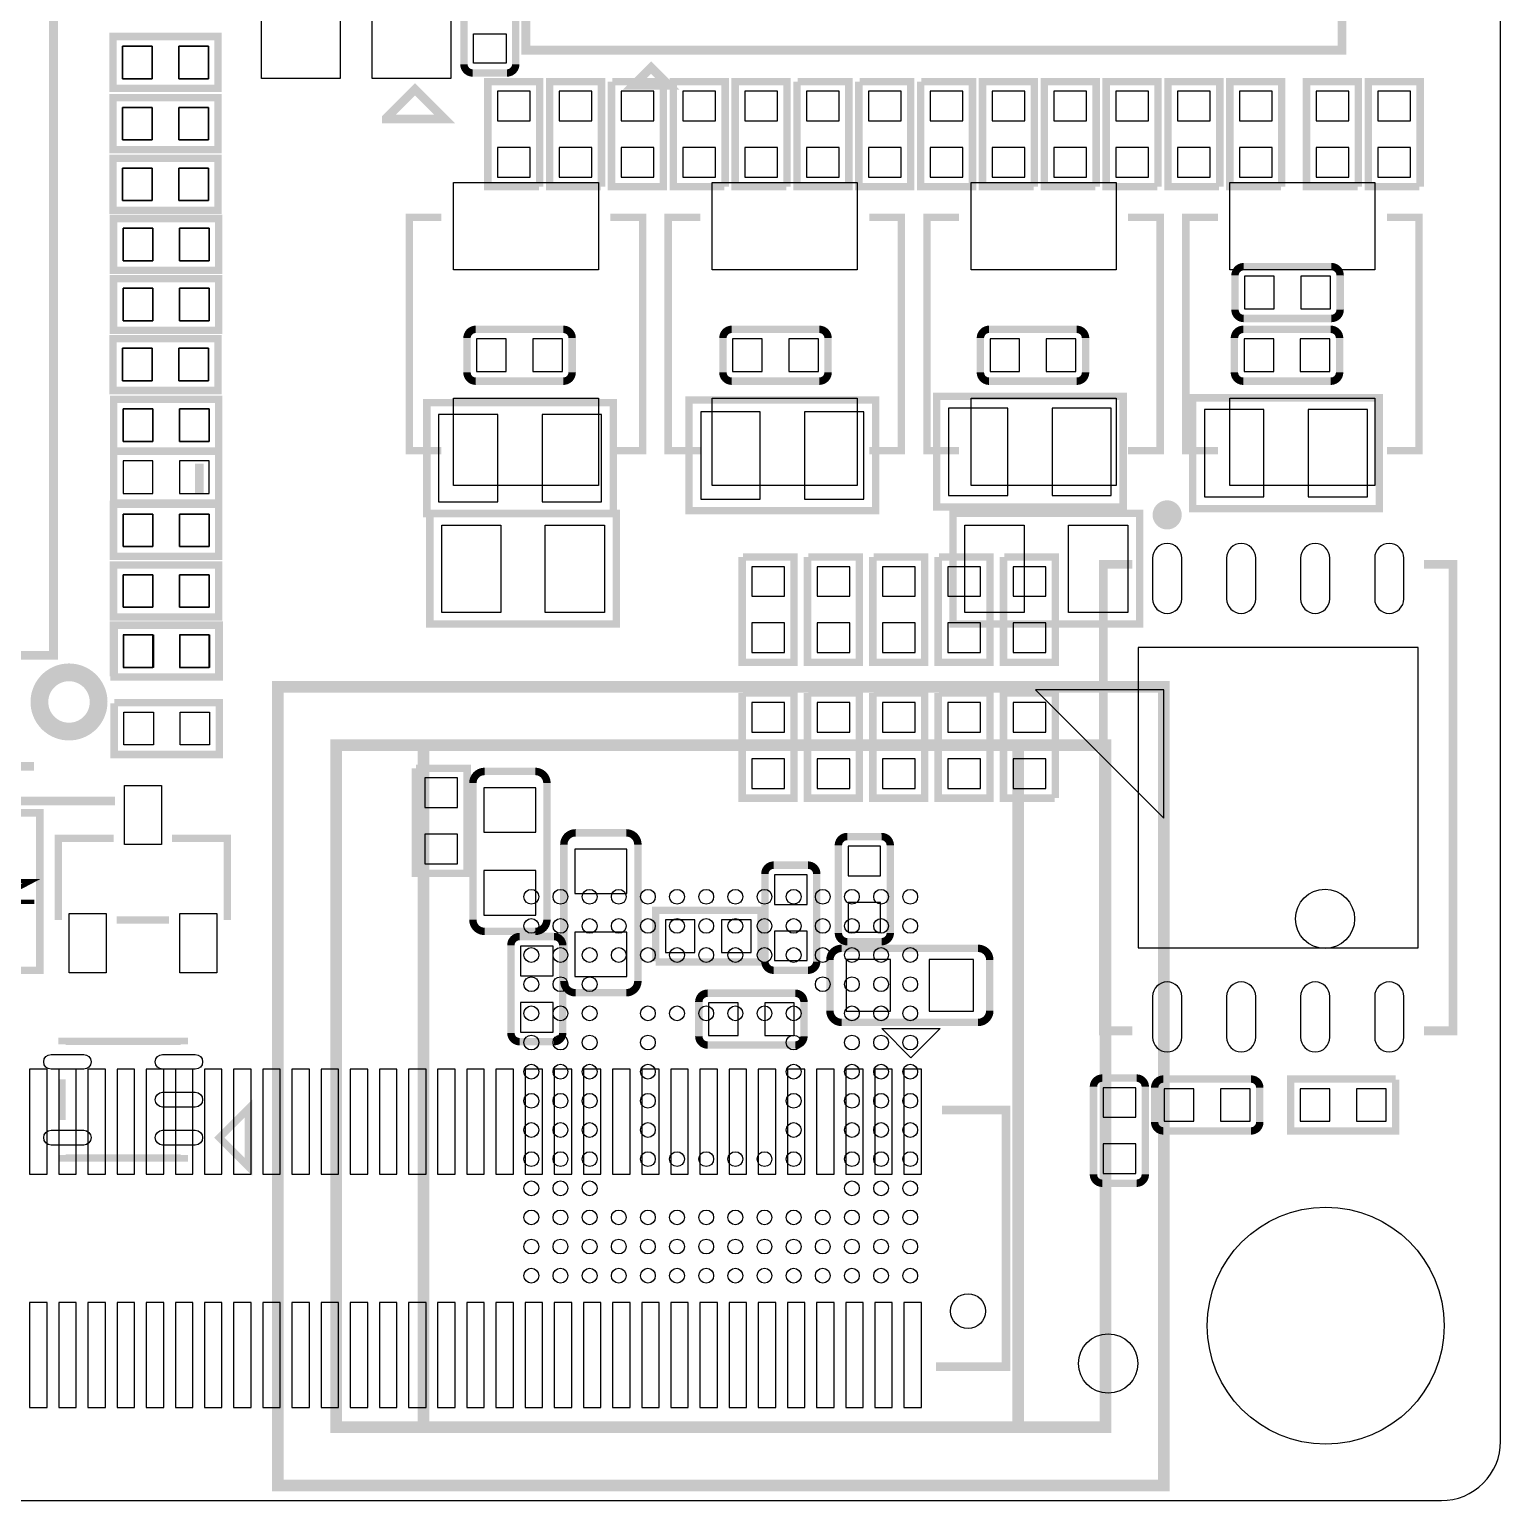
# Model space of a CAD drawing. Extents: x 0 to 70, y 0.5 to 55.5.
# Drawn here: x 44.76 to 70, y 0.5 to 25.73 of the extents above; entities that cross this region are included whole.
import ezdxf

# ---------------------------------------------------------------- set-up
doc = ezdxf.new("R2010")
doc.units = 0
for name, color, linetype in [('BG_OUTLINE', 253, 'CONTINUOUS'), ('PG_SILKSCREEN_BOTTOM', 13, 'CONTINUOUS'), ('PG_SILKSCREEN_TOP', 253, 'CONTINUOUS'), ('PIN_BOTTOM', 13, 'CONTINUOUS'), ('PIN_TOP', 92, 'CONTINUOUS')]:
    doc.layers.add(name, color=color, linetype=linetype)

msp = doc.modelspace()

# ---------------------------------------------------------------- linework, layer by layer
at = {"layer": 'BG_OUTLINE'}
msp.add_lwpolyline([(1.016, 0.499999), (68.984012, 0.499999, 0.414214), (70.000012, 1.515999), (70.000012, 54.483991, 0.414214), (68.984012, 55.499991), (1.016, 55.499991, 0.414214), (0, 54.483991), (0, 1.515999, 0.414214), (1.016, 0.499999)], format="xyb", dxfattribs=at)
at = {"layer": 'PG_SILKSCREEN_BOTTOM'}
for points, const_width in [([(47.997466, 25.613614), (46.194066, 25.613614), (46.194066, 24.724614), (47.997466, 24.724614), (47.997466, 25.600914)], 0.127), ([(53.514803, 23.036479), (53.514803, 24.839879), (52.625803, 24.839879), (52.625803, 23.036479), (53.502103, 23.036479)], 0.127), ([(54.575608, 23.036479), (54.575608, 24.839879), (53.686608, 24.839879), (53.686608, 23.036479), (54.562908, 23.036479)], 0.127), ([(54.747414, 24.839879), (54.747414, 23.036479), (55.636414, 23.036479), (55.636414, 24.839879), (54.760114, 24.839879)], 0.127), ([(56.69722, 23.036479), (56.69722, 24.839879), (55.80822, 24.839879), (55.80822, 23.036479), (56.68452, 23.036479)], 0.127), ([(57.758025, 23.036479), (57.758025, 24.839879), (56.869025, 24.839879), (56.869025, 23.036479), (57.745325, 23.036479)], 0.127), ([(57.929831, 24.839879), (57.929831, 23.036479), (58.818831, 23.036479), (58.818831, 24.839879), (57.942531, 24.839879)], 0.127), ([(58.990636, 24.839879), (58.990636, 23.036479), (59.879636, 23.036479), (59.879636, 24.839879), (59.003336, 24.839879)], 0.127), ([(60.051442, 24.839879), (60.051442, 23.036479), (60.940442, 23.036479), (60.940442, 24.839879), (60.064142, 24.839879)], 0.127), ([(62.001248, 23.036479), (62.001248, 24.839879), (61.112248, 24.839879), (61.112248, 23.036479), (61.988548, 23.036479)], 0.127), ([(63.062053, 23.036479), (63.062053, 24.839879), (62.173053, 24.839879), (62.173053, 23.036479), (63.049353, 23.036479)], 0.127), ([(64.122859, 23.036479), (64.122859, 24.839879), (63.233859, 24.839879), (63.233859, 23.036479), (64.110159, 23.036479)], 0.127), ([(65.183664, 23.036479), (65.183664, 24.839879), (64.294664, 24.839879), (64.294664, 23.036479), (65.170964, 23.036479)], 0.127), ([(66.24447, 23.036479), (66.24447, 24.839879), (65.35547, 24.839879), (65.35547, 23.036479), (66.23177, 23.036479)], 0.127), ([(67.559276, 23.036479), (67.559276, 24.839879), (66.670276, 24.839879), (66.670276, 23.036479), (67.546576, 23.036479)], 0.127), ([(68.620081, 23.036479), (68.620081, 24.839879), (67.731081, 24.839879), (67.731081, 23.036479), (68.607381, 23.036479)], 0.127), ([(47.997466, 24.562816), (46.194066, 24.562816), (46.194066, 23.673816), (47.997466, 23.673816), (47.997466, 24.550116)], 0.127), ([(47.997466, 23.522026), (46.194066, 23.522026), (46.194066, 22.633026), (47.997466, 22.633026), (47.997466, 23.509326)], 0.127), ([(48.007473, 22.491243), (46.204073, 22.491243), (46.204073, 21.602243), (48.007473, 21.602243), (48.007473, 22.478543)], 0.127), ([(48.007473, 21.46046), (46.204073, 21.46046), (46.204073, 20.57146), (48.007473, 20.57146), (48.007473, 21.44776)], 0.127), ([(47.997466, 20.429677), (46.194066, 20.429677), (46.194066, 19.540677), (47.997466, 19.540677), (47.997466, 20.416977)], 0.127), ([(48.00854, 19.388887), (46.20514, 19.388887), (46.20514, 18.499887), (48.00854, 18.499887), (48.00854, 19.376187)], 0.127), ([(56.22859, 17.478502), (59.278596, 17.478502), (59.278596, 19.378498), (56.078603, 19.378498), (56.078603, 17.478502), (56.22859, 17.478502)], 0.127), ([(60.47519, 17.541215), (63.525197, 17.541215), (63.525197, 19.441211), (60.325203, 19.441211), (60.325203, 17.541215), (60.47519, 17.541215)], 0.127), ([(64.86939, 17.515789), (67.919397, 17.515789), (67.919397, 19.415785), (64.719403, 19.415785), (64.719403, 17.515789), (64.86939, 17.515789)], 0.127), ([(51.728802, 17.430496), (54.778808, 17.430496), (54.778808, 19.330492), (51.578789, 19.330492), (51.578789, 17.430496), (51.728802, 17.430496)], 0.127), ([(46.20514, 17.609922), (48.00854, 17.609922), (48.00854, 18.498922), (46.20514, 18.498922), (46.20514, 17.622622)], 0.127), ([(46.204073, 16.698519), (48.007473, 16.698519), (48.007473, 17.587519), (46.204073, 17.587519), (46.204073, 16.711219)], 0.127), ([(56.989116, 16.683685), (56.989116, 14.880285), (57.878116, 14.880285), (57.878116, 16.683685), (57.001816, 16.683685)], 0.127), ([(58.109968, 16.683685), (58.109968, 14.880285), (58.998968, 14.880285), (58.998968, 16.683685), (58.122668, 16.683685)], 0.127), ([(59.230819, 16.683685), (59.230819, 14.880285), (60.119819, 14.880285), (60.119819, 16.683685), (59.243519, 16.683685)], 0.127), ([(60.35167, 16.683685), (60.35167, 14.880285), (61.24067, 14.880285), (61.24067, 16.683685), (60.36437, 16.683685)], 0.127), ([(61.472521, 16.683685), (61.472521, 14.880285), (62.361521, 14.880285), (62.361521, 16.683685), (61.485221, 16.683685)], 0.127), ([(46.204073, 15.657728), (48.007473, 15.657728), (48.007473, 16.546728), (46.204073, 16.546728), (46.204073, 15.670428)], 0.127), ([(63.684937, 16.55732), (63.184938, 16.55732), (63.184938, 8.557336), (63.684937, 8.557336)], 0.150012), ([(68.684953, 16.55732), (69.184952, 16.55732), (69.184952, 8.557336), (68.684953, 8.557336)], 0.150012), ([(46.204073, 14.626946), (48.007473, 14.626946), (48.007473, 15.515946), (46.204073, 15.515946), (46.204073, 14.639646)], 0.127), ([(56.989116, 14.351914), (56.989116, 12.548514), (57.878116, 12.548514), (57.878116, 14.351914), (57.001816, 14.351914)], 0.127), ([(58.109968, 14.351914), (58.109968, 12.548514), (58.998968, 12.548514), (58.998968, 14.351914), (58.122668, 14.351914)], 0.127), ([(59.230819, 14.351914), (59.230819, 12.548514), (60.119819, 12.548514), (60.119819, 14.351914), (59.243519, 14.351914)], 0.127), ([(60.35167, 14.351914), (60.35167, 12.548514), (61.24067, 12.548514), (61.24067, 14.351914), (60.36437, 14.351914)], 0.127), ([(62.361521, 12.548514), (62.361521, 14.351914), (61.472521, 14.351914), (61.472521, 12.548514), (62.348821, 12.548514)], 0.127), ([(51.381762, 13.060934), (51.381762, 11.257534), (52.270762, 11.257534), (52.270762, 13.060934), (51.394462, 13.060934)], 0.127), ([(55.506544, 9.737141), (57.309944, 9.737141), (57.309944, 10.626141), (55.506544, 10.626141), (55.506544, 9.749841)], 0.127), ([(68.201667, 7.730033), (66.398267, 7.730033), (66.398267, 6.841033), (68.201667, 6.841033), (68.201667, 7.717333)], 0.127), ([(60.414992, 7.198995), (61.51499, 7.198995), (61.51499, 2.799004), (60.314992, 2.799004)], 0.150012)]:
    msp.add_lwpolyline(points, dxfattribs=dict(at, const_width=const_width))
for points, const_width in [([(65.594357, 20.776209), (66.14287, 20.776209), (66.54927, 20.776209), (67.097758, 20.776209, 0.41422), (67.24777, 20.926196), (67.24777, 21.515197, 0.414249), (67.097758, 21.665209), (65.594357, 21.665209, 0.414204), (65.44437, 21.515197), (65.44437, 20.926196, 0.414176), (65.594357, 20.776209)], 0.127), ([(52.418691, 19.700799), (52.967179, 19.700799), (53.373579, 19.700799), (53.922066, 19.700799, 0.414262), (54.072079, 19.850811), (54.072079, 20.439786, 0.414262), (53.922066, 20.589799), (52.418691, 20.589799, 0.414262), (52.268679, 20.439786), (52.268679, 19.850811, 0.414262), (52.418691, 19.700799)], 0.127), ([(56.809208, 19.700799), (57.357721, 19.700799), (57.764121, 19.700799), (58.312609, 19.700799, 0.414239), (58.462621, 19.850811), (58.462621, 20.439812, 0.414216), (58.312609, 20.589799), (56.809208, 20.589799, 0.414186), (56.659221, 20.439812), (56.659221, 19.850811, 0.414209), (56.809208, 19.700799)], 0.127), ([(61.226421, 19.700799), (61.774934, 19.700799), (62.181334, 19.700799), (62.729821, 19.700799, 0.414209), (62.879834, 19.850786), (62.879834, 20.439786, 0.414246), (62.729821, 20.589799), (61.226421, 20.589799, 0.414216), (61.076434, 20.439786), (61.076434, 19.850786, 0.414179), (61.226421, 19.700799)], 0.127), ([(65.584349, 19.700799), (66.132862, 19.700799), (66.539262, 19.700799), (67.08775, 19.700799, 0.414213), (67.237762, 19.850786), (67.237762, 20.439786, 0.414256), (67.08775, 20.589799), (65.584349, 20.589799, 0.414211), (65.434362, 20.439786), (65.434362, 19.850786, 0.414169), (65.584349, 19.700799)], 0.127), ([(64.404951, 17.407331, 0.999965), (64.154939, 17.407331, 1.000035), (64.404951, 17.407331)], 0.250012), ([(53.639415, 10.463479), (53.639415, 12.80668, 0.414202), (53.439416, 13.00668), (52.569415, 13.00668, 0.414207), (52.369415, 12.80668), (52.369415, 10.463479, 0.414223), (52.569415, 10.26348), (53.439416, 10.26348, 0.414218), (53.639415, 10.463479)], 0.127), ([(55.199864, 9.410268), (55.199864, 11.753469, 0.414235), (54.999865, 11.953469), (54.129864, 11.953469, 0.414214), (53.929864, 11.753469), (53.929864, 9.410268, 0.41419), (54.129864, 9.210269), (54.999865, 9.210269, 0.414211), (55.199864, 9.410268)], 0.127), ([(58.64037, 11.740058), (58.64037, 11.191545), (58.64037, 10.785145), (58.64037, 10.236657, 0.414213), (58.790357, 10.086645), (59.379358, 10.086645, 0.414233), (59.52937, 10.236657), (59.52937, 11.740058, 0.414211), (59.379358, 11.890045), (58.790357, 11.890045, 0.414192), (58.64037, 11.740058)], 0.127), ([(58.268413, 9.746259), (58.268413, 10.294772), (58.268413, 10.701172), (58.268413, 11.24966, 0.414235), (58.1184, 11.399672), (57.5294, 11.399672, 0.414196), (57.379413, 11.24966), (57.379413, 9.746259, 0.41419), (57.5294, 9.596272), (58.1184, 9.596272, 0.414229), (58.268413, 9.746259)], 0.127), ([(53.910382, 8.521598), (53.910382, 9.070086), (53.910382, 9.476486), (53.910382, 10.024999, 0.414178), (53.760395, 10.174986), (53.171395, 10.174986, 0.414215), (53.021382, 10.024999), (53.021382, 8.521598, 0.414247), (53.171395, 8.371586), (53.760395, 8.371586, 0.41421), (53.910382, 8.521598)], 0.127), ([(61.037064, 9.972091), (58.693863, 9.972091, 0.414212), (58.493863, 9.772091), (58.493863, 8.90209, 0.414212), (58.693863, 8.702091), (61.037064, 8.702091, 0.414212), (61.237063, 8.90209), (61.237063, 9.772091, 0.414212), (61.037064, 9.972091)], 0.127), ([(57.898894, 9.20303), (57.350406, 9.20303), (56.944006, 9.20303), (56.395493, 9.20303, 0.414213), (56.245506, 9.053017), (56.245506, 8.464017, 0.414174), (56.395493, 8.31403), (57.898894, 8.31403, 0.414212), (58.048906, 8.464017), (58.048906, 9.053017, 0.414251), (57.898894, 9.20303)], 0.127), ([(63.015978, 7.596886), (63.015978, 7.048398), (63.015978, 6.641998), (63.015978, 6.093485, 0.414186), (63.165965, 5.943498), (63.754965, 5.943498, 0.414214), (63.904978, 6.093485), (63.904978, 7.596886, 0.414239), (63.754965, 7.746898), (63.165965, 7.746898, 0.414211), (63.015978, 7.596886)], 0.127), ([(64.215594, 6.841033), (64.764107, 6.841033), (65.170507, 6.841033), (65.718995, 6.841033, 0.414212), (65.869007, 6.99102), (65.869007, 7.58002, 0.414239), (65.718995, 7.730033), (64.215594, 7.730033, 0.414213), (64.065607, 7.58002), (64.065607, 6.99102, 0.414186), (64.215594, 6.841033)], 0.127)]:
    msp.add_lwpolyline(points, format="xyb", dxfattribs=dict(at, const_width=const_width))
msp.add_lwpolyline([(59.884996, 8.095005), (59.384997, 8.595004), (60.384995, 8.595004)], close=True, dxfattribs=at)
at = {"layer": 'PG_SILKSCREEN_TOP'}
for points, const_width in [([(47.6742, 40.500097), (19.674205, 40.500097), (19.674205, 12.500102), (46.228, 12.500102)], 0.150012), ([(53.277389, 25.378994), (53.277389, 39.379017), (67.277412, 39.379017), (67.277412, 25.378994), (53.277389, 25.378994)], 0.150012), ([(45.174205, 38.000102), (22.1742, 38.000102), (22.1742, 15.000097), (45.174205, 15.000097), (45.174205, 38.000102)], 0.150012), ([(47.997466, 24.724614), (46.194066, 24.724614), (46.194066, 25.613614), (47.997466, 25.613614), (47.997466, 24.737314)], 0.127), ([(55.127398, 24.778995), (55.727397, 24.778995), (55.427397, 25.078995), (55.127398, 24.778995)], 0.150012), ([(51.883005, 24.197996), (50.883007, 24.197996), (50.883007, 24.213998), (51.375005, 24.705996), (51.883005, 24.197996)], 0.150012), ([(47.997466, 23.673816), (46.194066, 23.673816), (46.194066, 24.562816), (47.997466, 24.562816), (47.997466, 23.686516)], 0.127), ([(47.997466, 22.633026), (46.194066, 22.633026), (46.194066, 23.522026), (47.997466, 23.522026), (47.997466, 22.645726)], 0.127), ([(48.007473, 21.602243), (46.204073, 21.602243), (46.204073, 22.491243), (48.007473, 22.491243), (48.007473, 21.614943)], 0.127), ([(51.829995, 22.509988), (51.280009, 22.509988), (51.280009, 18.509996), (51.829995, 18.509996)], 0.127), ([(54.72999, 22.509988), (55.280001, 22.509988), (55.280001, 18.509996), (54.72999, 18.509996)], 0.127), ([(56.269992, 22.509988), (55.720005, 22.509988), (55.720005, 18.509996), (56.269992, 18.509996)], 0.127), ([(59.170011, 22.509988), (59.719997, 22.509988), (59.719997, 18.509996), (59.170011, 18.509996)], 0.127), ([(60.709988, 22.509988), (60.160002, 22.509988), (60.160002, 18.509996), (60.709988, 18.509996)], 0.127), ([(63.610007, 22.509988), (64.159994, 22.509988), (64.159994, 18.509996), (63.610007, 18.509996)], 0.127), ([(65.150009, 22.509988), (64.599998, 22.509988), (64.599998, 18.509996), (65.150009, 18.509996)], 0.127), ([(68.050004, 22.509988), (68.59999, 22.509988), (68.59999, 18.509996), (68.050004, 18.509996)], 0.127), ([(48.007473, 20.57146), (46.204073, 20.57146), (46.204073, 21.46046), (48.007473, 21.46046), (48.007473, 20.58416)], 0.127), ([(47.997466, 19.540677), (46.194066, 19.540677), (46.194066, 20.429677), (47.997466, 20.429677), (47.997466, 19.553377)], 0.127), ([(48.00854, 18.499887), (46.20514, 18.499887), (46.20514, 19.388887), (48.00854, 19.388887), (48.00854, 18.512587)], 0.127), ([(47.6742, 17.78), (47.6742, 18.288)], 0.150012), ([(46.204073, 17.587519), (48.007473, 17.587519), (48.007473, 16.698519), (46.204073, 16.698519), (46.204073, 17.574819)], 0.127), ([(51.78077, 17.434611), (54.830777, 17.434611), (54.830777, 15.534589), (51.630783, 15.534589), (51.630783, 17.434611), (51.78077, 17.434611)], 0.127), ([(60.75713, 17.434611), (63.807137, 17.434611), (63.807137, 15.534589), (60.607143, 15.534589), (60.607143, 17.434611), (60.75713, 17.434611)], 0.127), ([(46.204073, 16.546728), (48.007473, 16.546728), (48.007473, 15.657728), (46.204073, 15.657728), (46.204073, 16.534028)], 0.127), ([(46.2153, 15.515946), (48.0187, 15.515946), (48.0187, 14.626946), (46.2153, 14.626946), (46.2153, 15.503246)], 0.127), ([(49.022, 14.456994), (49.022, 0.756996), (64.221995, 0.756996), (64.221995, 14.456994), (49.022, 14.456994)], 0.2), ([(46.2153, 14.1859), (48.0187, 14.1859), (48.0187, 13.2969), (46.2153, 13.2969), (46.2153, 14.1732)], 0.127), ([(50.021998, 13.456996), (50.021998, 1.756994), (63.221997, 1.756994), (63.221997, 13.456996), (50.021998, 13.456996)], 0.2), ([(51.521995, 13.456996), (51.521995, 1.756994)], 0.2), ([(61.722, 1.756994), (61.722, 13.456996)], 0.2), ([(43.840222, 13.096392), (44.84022, 13.096392)], 0.150012), ([(43.740222, 12.296394), (43.740222, 9.596374), (44.94022, 9.596374), (44.94022, 12.296394), (43.740222, 12.296394)], 0.127), ([(46.208036, 11.859387), (45.25805, 11.859387), (45.25805, 10.45939)], 0.127), ([(47.208034, 11.859387), (48.158044, 11.859387), (48.158044, 10.45939)], 0.127), ([(44.797421, 11.124184), (44.314821, 10.870184), (43.857621, 11.124184), (44.797421, 11.124184)], 0.0762), ([(44.848221, 10.768584), (43.832221, 10.768584)], 0.0762), ([(46.258048, 10.45939), (47.158046, 10.45939)], 0.127), ([(45.319848, 8.325612), (45.319848, 8.375599), (47.419844, 8.375599), (47.419844, 8.325612)], 0.127), ([(45.319848, 7.025615), (45.319848, 7.725613)], 0.127), ([(48.519842, 7.225614), (48.519842, 6.225616), (48.019843, 6.725615), (48.519842, 7.225614)], 0.127), ([(45.319848, 6.425616), (45.319848, 6.375603), (47.419844, 6.375603), (47.419844, 6.425616)], 0.127)]:
    msp.add_lwpolyline(points, dxfattribs=dict(at, const_width=const_width))
for points, const_width in [([(52.215491, 25.137974), (52.215491, 26.641374, -0.414213), (52.365504, 26.791361), (52.954504, 26.791361, -0.41417), (53.104491, 26.641374), (53.104491, 25.137974, -0.414211), (52.954504, 24.987961), (52.365504, 24.987961, -0.414255), (52.215491, 25.137974)], 0.127), ([(45.4406, 14.7066, 0.414214), (44.9326, 14.1986, 0.414214), (45.4406, 13.6906, 0.414214), (45.9486, 14.1986, 0.414214), (45.4406, 14.7066)], 0.3048)]:
    msp.add_lwpolyline(points, format="xyb", dxfattribs=dict(at, const_width=const_width))
msp.add_lwpolyline([(64.221995, 12.507011), (64.221995, 14.407007), (62.321999, 14.407007), (62.021999, 14.407007), (64.221995, 12.207011)], close=True, dxfattribs=at)
at = {"layer": 'PIN_BOTTOM'}
for points in [[(46.867166, 24.889714), (46.867166, 25.448514), (46.359166, 25.448514), (46.359166, 24.889714)], [(47.832366, 24.889714), (47.832366, 25.448514), (47.324366, 25.448514), (47.324366, 24.889714)], [(52.790903, 24.166779), (53.349703, 24.166779), (53.349703, 24.674779), (52.790903, 24.674779)], [(53.851708, 24.166779), (54.410508, 24.166779), (54.410508, 24.674779), (53.851708, 24.674779)], [(55.471314, 24.674779), (54.912514, 24.674779), (54.912514, 24.166779), (55.471314, 24.166779)], [(55.97332, 24.166779), (56.53212, 24.166779), (56.53212, 24.674779), (55.97332, 24.674779)], [(57.034125, 24.166779), (57.592925, 24.166779), (57.592925, 24.674779), (57.034125, 24.674779)], [(58.653731, 24.674779), (58.094931, 24.674779), (58.094931, 24.166779), (58.653731, 24.166779)], [(59.714536, 24.674779), (59.155736, 24.674779), (59.155736, 24.166779), (59.714536, 24.166779)], [(60.775342, 24.674779), (60.216542, 24.674779), (60.216542, 24.166779), (60.775342, 24.166779)], [(61.277348, 24.166779), (61.836148, 24.166779), (61.836148, 24.674779), (61.277348, 24.674779)], [(62.338153, 24.166779), (62.896953, 24.166779), (62.896953, 24.674779), (62.338153, 24.674779)], [(63.398959, 24.166779), (63.957759, 24.166779), (63.957759, 24.674779), (63.398959, 24.674779)], [(64.459764, 24.166779), (65.018564, 24.166779), (65.018564, 24.674779), (64.459764, 24.674779)], [(65.52057, 24.166779), (66.07937, 24.166779), (66.07937, 24.674779), (65.52057, 24.674779)], [(66.835376, 24.166779), (67.394176, 24.166779), (67.394176, 24.674779), (66.835376, 24.674779)], [(67.896181, 24.166779), (68.454981, 24.166779), (68.454981, 24.674779), (67.896181, 24.674779)], [(46.867166, 23.838916), (46.867166, 24.397716), (46.359166, 24.397716), (46.359166, 23.838916)], [(47.832366, 23.838916), (47.832366, 24.397716), (47.324366, 24.397716), (47.324366, 23.838916)], [(52.790903, 23.201579), (53.349703, 23.201579), (53.349703, 23.709579), (52.790903, 23.709579)], [(53.851708, 23.201579), (54.410508, 23.201579), (54.410508, 23.709579), (53.851708, 23.709579)], [(55.471314, 23.709579), (54.912514, 23.709579), (54.912514, 23.201579), (55.471314, 23.201579)], [(55.97332, 23.201579), (56.53212, 23.201579), (56.53212, 23.709579), (55.97332, 23.709579)], [(57.034125, 23.201579), (57.592925, 23.201579), (57.592925, 23.709579), (57.034125, 23.709579)], [(58.653731, 23.709579), (58.094931, 23.709579), (58.094931, 23.201579), (58.653731, 23.201579)], [(59.714536, 23.709579), (59.155736, 23.709579), (59.155736, 23.201579), (59.714536, 23.201579)], [(60.775342, 23.709579), (60.216542, 23.709579), (60.216542, 23.201579), (60.775342, 23.201579)], [(61.277348, 23.201579), (61.836148, 23.201579), (61.836148, 23.709579), (61.277348, 23.709579)], [(62.338153, 23.201579), (62.896953, 23.201579), (62.896953, 23.709579), (62.338153, 23.709579)], [(63.398959, 23.201579), (63.957759, 23.201579), (63.957759, 23.709579), (63.398959, 23.709579)], [(64.459764, 23.201579), (65.018564, 23.201579), (65.018564, 23.709579), (64.459764, 23.709579)], [(65.52057, 23.201579), (66.07937, 23.201579), (66.07937, 23.709579), (65.52057, 23.709579)], [(66.835376, 23.201579), (67.394176, 23.201579), (67.394176, 23.709579), (66.835376, 23.709579)], [(67.896181, 23.201579), (68.454981, 23.201579), (68.454981, 23.709579), (67.896181, 23.709579)], [(46.867166, 22.798126), (46.867166, 23.356926), (46.359166, 23.356926), (46.359166, 22.798126)], [(47.832366, 22.798126), (47.832366, 23.356926), (47.324366, 23.356926), (47.324366, 22.798126)], [(46.877173, 21.767343), (46.877173, 22.326143), (46.369173, 22.326143), (46.369173, 21.767343)], [(47.842373, 21.767343), (47.842373, 22.326143), (47.334373, 22.326143), (47.334373, 21.767343)], [(65.60947, 21.500109), (65.60947, 20.941309), (66.11747, 20.941309), (66.11747, 21.500109)], [(66.57467, 21.500109), (66.57467, 20.941309), (67.08267, 20.941309), (67.08267, 21.500109)], [(46.877173, 20.73656), (46.877173, 21.29536), (46.369173, 21.29536), (46.369173, 20.73656)], [(47.842373, 20.73656), (47.842373, 21.29536), (47.334373, 21.29536), (47.334373, 20.73656)], [(46.867166, 19.705777), (46.867166, 20.264577), (46.359166, 20.264577), (46.359166, 19.705777)], [(47.832366, 19.705777), (47.832366, 20.264577), (47.324366, 20.264577), (47.324366, 19.705777)], [(52.433779, 20.424699), (52.433779, 19.865899), (52.941779, 19.865899), (52.941779, 20.424699)], [(53.398979, 20.424699), (53.398979, 19.865899), (53.906979, 19.865899), (53.906979, 20.424699)], [(56.824321, 20.424699), (56.824321, 19.865899), (57.332321, 19.865899), (57.332321, 20.424699)], [(57.789521, 20.424699), (57.789521, 19.865899), (58.297521, 19.865899), (58.297521, 20.424699)], [(61.241534, 20.424699), (61.241534, 19.865899), (61.749534, 19.865899), (61.749534, 20.424699)], [(62.206734, 20.424699), (62.206734, 19.865899), (62.714734, 19.865899), (62.714734, 20.424699)], [(65.599462, 20.424699), (65.599462, 19.865899), (66.107462, 19.865899), (66.107462, 20.424699)], [(66.564662, 20.424699), (66.564662, 19.865899), (67.072662, 19.865899), (67.072662, 20.424699)], [(46.87824, 18.664987), (46.87824, 19.223787), (46.37024, 19.223787), (46.37024, 18.664987)], [(47.84344, 18.664987), (47.84344, 19.223787), (47.33544, 19.223787), (47.33544, 18.664987)], [(60.5282, 19.2405), (60.5282, 17.7419), (61.5442, 17.7419), (61.5442, 19.2405)], [(62.3062, 19.2405), (62.3062, 17.7419), (63.3222, 17.7419), (63.3222, 19.2405)], [(64.9224, 19.2151), (64.9224, 17.7165), (65.9384, 17.7165), (65.9384, 19.2151)], [(66.7004, 19.2151), (66.7004, 17.7165), (67.7164, 17.7165), (67.7164, 19.2151)], [(51.781812, 19.129807), (51.781812, 17.631207), (52.797812, 17.631207), (52.797812, 19.129807)], [(53.559812, 19.129807), (53.559812, 17.631207), (54.575812, 17.631207), (54.575812, 19.129807)], [(56.281599, 19.177787), (56.281599, 17.679187), (57.297599, 17.679187), (57.297599, 19.177787)], [(58.059599, 19.177787), (58.059599, 17.679187), (59.075599, 17.679187), (59.075599, 19.177787)], [(46.37024, 18.333822), (46.37024, 17.775022), (46.87824, 17.775022), (46.87824, 18.333822)], [(47.33544, 18.333822), (47.33544, 17.775022), (47.84344, 17.775022), (47.84344, 18.333822)], [(46.369173, 17.422419), (46.369173, 16.863619), (46.877173, 16.863619), (46.877173, 17.422419)], [(47.334373, 17.422419), (47.334373, 16.863619), (47.842373, 16.863619), (47.842373, 17.422419)], [(57.713016, 16.518585), (57.154216, 16.518585), (57.154216, 16.010585), (57.713016, 16.010585)], [(58.833868, 16.518585), (58.275068, 16.518585), (58.275068, 16.010585), (58.833868, 16.010585)], [(59.954719, 16.518585), (59.395919, 16.518585), (59.395919, 16.010585), (59.954719, 16.010585)], [(61.07557, 16.518585), (60.51677, 16.518585), (60.51677, 16.010585), (61.07557, 16.010585)], [(62.196421, 16.518585), (61.637621, 16.518585), (61.637621, 16.010585), (62.196421, 16.010585)], [(46.369173, 16.381628), (46.369173, 15.822828), (46.877173, 15.822828), (46.877173, 16.381628)], [(47.334373, 16.381628), (47.334373, 15.822828), (47.842373, 15.822828), (47.842373, 16.381628)], [(57.713016, 15.553385), (57.154216, 15.553385), (57.154216, 15.045385), (57.713016, 15.045385)], [(58.833868, 15.553385), (58.275068, 15.553385), (58.275068, 15.045385), (58.833868, 15.045385)], [(59.954719, 15.553385), (59.395919, 15.553385), (59.395919, 15.045385), (59.954719, 15.045385)], [(61.07557, 15.553385), (60.51677, 15.553385), (60.51677, 15.045385), (61.07557, 15.045385)], [(62.196421, 15.553385), (61.637621, 15.553385), (61.637621, 15.045385), (62.196421, 15.045385)], [(46.369173, 15.350846), (46.369173, 14.792046), (46.877173, 14.792046), (46.877173, 15.350846)], [(47.334373, 15.350846), (47.334373, 14.792046), (47.842373, 14.792046), (47.842373, 15.350846)], [(68.584953, 15.132329), (63.784963, 15.132329), (63.784963, 9.982327), (68.584953, 9.982327)], [(57.713016, 14.186814), (57.154216, 14.186814), (57.154216, 13.678814), (57.713016, 13.678814)], [(58.833868, 14.186814), (58.275068, 14.186814), (58.275068, 13.678814), (58.833868, 13.678814)], [(59.954719, 14.186814), (59.395919, 14.186814), (59.395919, 13.678814), (59.954719, 13.678814)], [(61.07557, 14.186814), (60.51677, 14.186814), (60.51677, 13.678814), (61.07557, 13.678814)], [(61.637621, 13.678814), (62.196421, 13.678814), (62.196421, 14.186814), (61.637621, 14.186814)], [(57.713016, 13.221614), (57.154216, 13.221614), (57.154216, 12.713614), (57.713016, 12.713614)], [(58.833868, 13.221614), (58.275068, 13.221614), (58.275068, 12.713614), (58.833868, 12.713614)], [(59.954719, 13.221614), (59.395919, 13.221614), (59.395919, 12.713614), (59.954719, 12.713614)], [(61.07557, 13.221614), (60.51677, 13.221614), (60.51677, 12.713614), (61.07557, 12.713614)], [(61.637621, 12.713614), (62.196421, 12.713614), (62.196421, 13.221614), (61.637621, 13.221614)], [(52.105662, 12.895834), (51.546862, 12.895834), (51.546862, 12.387834), (52.105662, 12.387834)], [(52.559915, 11.96528), (53.448915, 11.96528), (53.448915, 12.72728), (52.559915, 12.72728)], [(52.105662, 11.930634), (51.546862, 11.930634), (51.546862, 11.422634), (52.105662, 11.422634)], [(54.120364, 10.912069), (55.009364, 10.912069), (55.009364, 11.674069), (54.120364, 11.674069)], [(59.36427, 11.724945), (58.80547, 11.724945), (58.80547, 11.216945), (59.36427, 11.216945)], [(52.559915, 10.54288), (53.448915, 10.54288), (53.448915, 11.30488), (52.559915, 11.30488)], [(57.544513, 10.726572), (58.103313, 10.726572), (58.103313, 11.234572), (57.544513, 11.234572)], [(59.36427, 10.759745), (58.80547, 10.759745), (58.80547, 10.251745), (59.36427, 10.251745)], [(55.671644, 10.461041), (55.671644, 9.902241), (56.179644, 9.902241), (56.179644, 10.461041)], [(56.636844, 10.461041), (56.636844, 9.902241), (57.144844, 9.902241), (57.144844, 10.461041)], [(54.120364, 9.489669), (55.009364, 9.489669), (55.009364, 10.251669), (54.120364, 10.251669)], [(57.544513, 9.761372), (58.103313, 9.761372), (58.103313, 10.269372), (57.544513, 10.269372)], [(53.186482, 9.501886), (53.745282, 9.501886), (53.745282, 10.009886), (53.186482, 10.009886)], [(59.535263, 8.892591), (59.535263, 9.781591), (58.773263, 9.781591), (58.773263, 8.892591)], [(60.957663, 8.892591), (60.957663, 9.781591), (60.195663, 9.781591), (60.195663, 8.892591)], [(53.186482, 8.536686), (53.745282, 8.536686), (53.745282, 9.044686), (53.186482, 9.044686)], [(56.918606, 8.47913), (56.918606, 9.03793), (56.410606, 9.03793), (56.410606, 8.47913)], [(57.883806, 8.47913), (57.883806, 9.03793), (57.375806, 9.03793), (57.375806, 8.47913)], [(44.764998, 6.098997), (45.064997, 6.098997), (45.064997, 7.898994), (44.764998, 7.898994)], [(45.264997, 6.098997), (45.564996, 6.098997), (45.564996, 7.898994), (45.264997, 7.898994)], [(45.764996, 6.098997), (46.064995, 6.098997), (46.064995, 7.898994), (45.764996, 7.898994)], [(46.264995, 6.098997), (46.564994, 6.098997), (46.564994, 7.898994), (46.264995, 7.898994)], [(46.764994, 6.098997), (47.064994, 6.098997), (47.064994, 7.898994), (46.764994, 7.898994)], [(47.264993, 6.098997), (47.564993, 6.098997), (47.564993, 7.898994), (47.264993, 7.898994)], [(47.764992, 6.098997), (48.064991, 6.098997), (48.064991, 7.898994), (47.764992, 7.898994)], [(48.264991, 6.098997), (48.56499, 6.098997), (48.56499, 7.898994), (48.264991, 7.898994)], [(48.76499, 6.098997), (49.06499, 6.098997), (49.06499, 7.898994), (48.76499, 7.898994)], [(49.264989, 6.098997), (49.564988, 6.098997), (49.564988, 7.898994), (49.264989, 7.898994)], [(49.764988, 6.098997), (50.064988, 6.098997), (50.064988, 7.898994), (49.764988, 7.898994)], [(50.265012, 6.098997), (50.565012, 6.098997), (50.565012, 7.898994), (50.265012, 7.898994)], [(50.765012, 6.098997), (51.065011, 6.098997), (51.065011, 7.898994), (50.765012, 7.898994)], [(51.26501, 6.098997), (51.56501, 6.098997), (51.56501, 7.898994), (51.26501, 7.898994)], [(51.765009, 6.098997), (52.065009, 6.098997), (52.065009, 7.898994), (51.765009, 7.898994)], [(52.265008, 6.098997), (52.565008, 6.098997), (52.565008, 7.898994), (52.265008, 7.898994)], [(52.765008, 6.098997), (53.065007, 6.098997), (53.065007, 7.898994), (52.765008, 7.898994)], [(53.265006, 6.098997), (53.565006, 6.098997), (53.565006, 7.898994), (53.265006, 7.898994)], [(53.765006, 6.098997), (54.065005, 6.098997), (54.065005, 7.898994), (53.765006, 7.898994)], [(54.265004, 6.098997), (54.565004, 6.098997), (54.565004, 7.898994), (54.265004, 7.898994)], [(54.765003, 6.098997), (55.065003, 6.098997), (55.065003, 7.898994), (54.765003, 7.898994)], [(55.265002, 6.098997), (55.565002, 6.098997), (55.565002, 7.898994), (55.265002, 7.898994)], [(55.765001, 6.098997), (56.065001, 6.098997), (56.065001, 7.898994), (55.765001, 7.898994)], [(56.265, 6.098997), (56.565, 6.098997), (56.565, 7.898994), (56.265, 7.898994)], [(56.765, 6.098997), (57.064999, 6.098997), (57.064999, 7.898994), (56.765, 7.898994)], [(57.264999, 6.098997), (57.564998, 6.098997), (57.564998, 7.898994), (57.264999, 7.898994)], [(57.764998, 6.098997), (58.064997, 6.098997), (58.064997, 7.898994), (57.764998, 7.898994)], [(58.264996, 6.098997), (58.564996, 6.098997), (58.564996, 7.898994), (58.264996, 7.898994)], [(58.764995, 6.098997), (59.064995, 6.098997), (59.064995, 7.898994), (58.764995, 7.898994)], [(59.264994, 6.098997), (59.564994, 6.098997), (59.564994, 7.898994), (59.264994, 7.898994)], [(59.764993, 6.098997), (60.064993, 6.098997), (60.064993, 7.898994), (59.764993, 7.898994)], [(63.739878, 7.581798), (63.181078, 7.581798), (63.181078, 7.073798), (63.739878, 7.073798)], [(64.230707, 7.564933), (64.230707, 7.006133), (64.738707, 7.006133), (64.738707, 7.564933)], [(65.195907, 7.564933), (65.195907, 7.006133), (65.703907, 7.006133), (65.703907, 7.564933)], [(67.071367, 7.006133), (67.071367, 7.564933), (66.563367, 7.564933), (66.563367, 7.006133)], [(68.036567, 7.006133), (68.036567, 7.564933), (67.528567, 7.564933), (67.528567, 7.006133)], [(63.739878, 6.616598), (63.181078, 6.616598), (63.181078, 6.108598), (63.739878, 6.108598)], [(44.764998, 2.099005), (45.064997, 2.099005), (45.064997, 3.899002), (44.764998, 3.899002)], [(45.264997, 2.099005), (45.564996, 2.099005), (45.564996, 3.899002), (45.264997, 3.899002)], [(45.764996, 2.099005), (46.064995, 2.099005), (46.064995, 3.899002), (45.764996, 3.899002)], [(46.264995, 2.099005), (46.564994, 2.099005), (46.564994, 3.899002), (46.264995, 3.899002)], [(46.764994, 2.099005), (47.064994, 2.099005), (47.064994, 3.899002), (46.764994, 3.899002)], [(47.264993, 2.099005), (47.564993, 2.099005), (47.564993, 3.899002), (47.264993, 3.899002)], [(47.764992, 2.099005), (48.064991, 2.099005), (48.064991, 3.899002), (47.764992, 3.899002)], [(48.264991, 2.099005), (48.56499, 2.099005), (48.56499, 3.899002), (48.264991, 3.899002)], [(48.76499, 2.099005), (49.06499, 2.099005), (49.06499, 3.899002), (48.76499, 3.899002)], [(49.264989, 2.099005), (49.564988, 2.099005), (49.564988, 3.899002), (49.264989, 3.899002)], [(49.764988, 2.099005), (50.064988, 2.099005), (50.064988, 3.899002), (49.764988, 3.899002)], [(50.265012, 2.099005), (50.565012, 2.099005), (50.565012, 3.899002), (50.265012, 3.899002)], [(50.765012, 2.099005), (51.065011, 2.099005), (51.065011, 3.899002), (50.765012, 3.899002)], [(51.26501, 2.099005), (51.56501, 2.099005), (51.56501, 3.899002), (51.26501, 3.899002)], [(51.765009, 2.099005), (52.065009, 2.099005), (52.065009, 3.899002), (51.765009, 3.899002)], [(52.265008, 2.099005), (52.565008, 2.099005), (52.565008, 3.899002), (52.265008, 3.899002)], [(52.765008, 2.099005), (53.065007, 2.099005), (53.065007, 3.899002), (52.765008, 3.899002)], [(53.265006, 2.099005), (53.565006, 2.099005), (53.565006, 3.899002), (53.265006, 3.899002)], [(53.765006, 2.099005), (54.065005, 2.099005), (54.065005, 3.899002), (53.765006, 3.899002)], [(54.265004, 2.099005), (54.565004, 2.099005), (54.565004, 3.899002), (54.265004, 3.899002)], [(54.765003, 2.099005), (55.065003, 2.099005), (55.065003, 3.899002), (54.765003, 3.899002)], [(55.265002, 2.099005), (55.565002, 2.099005), (55.565002, 3.899002), (55.265002, 3.899002)], [(55.765001, 2.099005), (56.065001, 2.099005), (56.065001, 3.899002), (55.765001, 3.899002)], [(56.265, 2.099005), (56.565, 2.099005), (56.565, 3.899002), (56.265, 3.899002)], [(56.765, 2.099005), (57.064999, 2.099005), (57.064999, 3.899002), (56.765, 3.899002)], [(57.264999, 2.099005), (57.564998, 2.099005), (57.564998, 3.899002), (57.264999, 3.899002)], [(57.764998, 2.099005), (58.064997, 2.099005), (58.064997, 3.899002), (57.764998, 3.899002)], [(58.264996, 2.099005), (58.564996, 2.099005), (58.564996, 3.899002), (58.264996, 3.899002)], [(58.764995, 2.099005), (59.064995, 2.099005), (59.064995, 3.899002), (58.764995, 3.899002)], [(59.264994, 2.099005), (59.564994, 2.099005), (59.564994, 3.899002), (59.264994, 3.899002)], [(59.764993, 2.099005), (60.064993, 2.099005), (60.064993, 3.899002), (59.764993, 3.899002)]]:
    msp.add_lwpolyline(points, close=True, dxfattribs=at)
for points in [[(64.529957, 15.967316), (64.529957, 16.667315, 1), (64.029958, 16.667315), (64.029958, 15.967316, 1)], [(65.799957, 15.967316), (65.799957, 16.667315, 1), (65.299958, 16.667315), (65.299958, 15.967316, 1)], [(67.069957, 15.967316), (67.069957, 16.667315, 1), (66.569958, 16.667315), (66.569958, 15.967316, 1)], [(68.339957, 15.967316), (68.339957, 16.667315, 1), (67.839958, 16.667315), (67.839958, 15.967316, 1)], [(64.529957, 8.447342), (64.529957, 9.14734, 1), (64.029958, 9.14734), (64.029958, 8.447342, 1)], [(65.799957, 8.447342), (65.799957, 9.14734, 1), (65.299958, 9.14734), (65.299958, 8.447342, 1)], [(67.069957, 8.447342), (67.069957, 9.14734, 1), (66.569958, 9.14734), (66.569958, 8.447342, 1)], [(68.339957, 8.447342), (68.339957, 9.14734, 1), (67.839958, 9.14734), (67.839958, 8.447342, 1)]]:
    msp.add_lwpolyline(points, format="xyb", close=True, dxfattribs=at)
for centre, radius in [((66.999993, 3.499993), 2.032), ((60.865004, 3.748989), 0.299999), ((63.268047, 2.852166), 0.508)]:
    msp.add_circle(centre, radius, dxfattribs=at)
at = {"layer": 'PIN_TOP'}
for points in [[(48.74199, 26.33999), (50.092, 26.33999), (50.092, 24.889981), (48.74199, 24.889981)], [(50.642012, 26.33999), (51.992022, 26.33999), (51.992022, 24.889981), (50.642012, 24.889981)], [(52.939391, 25.153061), (52.380591, 25.153061), (52.380591, 25.661061), (52.939391, 25.661061)], [(46.867166, 25.448514), (46.867166, 24.889714), (46.359166, 24.889714), (46.359166, 25.448514)], [(47.832366, 25.448514), (47.832366, 24.889714), (47.324366, 24.889714), (47.324366, 25.448514)], [(46.867166, 24.397716), (46.867166, 23.838916), (46.359166, 23.838916), (46.359166, 24.397716)], [(47.832366, 24.397716), (47.832366, 23.838916), (47.324366, 23.838916), (47.324366, 24.397716)], [(46.867166, 23.356926), (46.867166, 22.798126), (46.359166, 22.798126), (46.359166, 23.356926)], [(47.832366, 23.356926), (47.832366, 22.798126), (47.324366, 22.798126), (47.324366, 23.356926)], [(52.035405, 23.109301), (54.524605, 23.109301), (54.524605, 21.610701), (52.035405, 21.610701)], [(56.475401, 23.109301), (58.964601, 23.109301), (58.964601, 21.610701), (56.475401, 21.610701)], [(60.915398, 23.109301), (63.404598, 23.109301), (63.404598, 21.610701), (60.915398, 21.610701)], [(65.355394, 23.109301), (67.844594, 23.109301), (67.844594, 21.610701), (65.355394, 21.610701)], [(46.877173, 22.326143), (46.877173, 21.767343), (46.369173, 21.767343), (46.369173, 22.326143)], [(47.842373, 22.326143), (47.842373, 21.767343), (47.334373, 21.767343), (47.334373, 22.326143)], [(46.877173, 21.29536), (46.877173, 20.73656), (46.369173, 20.73656), (46.369173, 21.29536)], [(47.842373, 21.29536), (47.842373, 20.73656), (47.334373, 20.73656), (47.334373, 21.29536)], [(46.867166, 20.264577), (46.867166, 19.705777), (46.359166, 19.705777), (46.359166, 20.264577)], [(47.832366, 20.264577), (47.832366, 19.705777), (47.324366, 19.705777), (47.324366, 20.264577)], [(46.87824, 19.223787), (46.87824, 18.664987), (46.37024, 18.664987), (46.37024, 19.223787)], [(47.84344, 19.223787), (47.84344, 18.664987), (47.33544, 18.664987), (47.33544, 19.223787)], [(52.035405, 19.409283), (54.524605, 19.409283), (54.524605, 17.910683), (52.035405, 17.910683)], [(56.475401, 19.409283), (58.964601, 19.409283), (58.964601, 17.910683), (56.475401, 17.910683)], [(60.915398, 19.409283), (63.404598, 19.409283), (63.404598, 17.910683), (60.915398, 17.910683)], [(65.355394, 19.409283), (67.844594, 19.409283), (67.844594, 17.910683), (65.355394, 17.910683)], [(46.369173, 16.863619), (46.369173, 17.422419), (46.877173, 17.422419), (46.877173, 16.863619)], [(47.334373, 16.863619), (47.334373, 17.422419), (47.842373, 17.422419), (47.842373, 16.863619)], [(51.83378, 15.7353), (51.83378, 17.2339), (52.84978, 17.2339), (52.84978, 15.7353)], [(53.61178, 15.7353), (53.61178, 17.2339), (54.62778, 17.2339), (54.62778, 15.7353)], [(60.81014, 15.7353), (60.81014, 17.2339), (61.82614, 17.2339), (61.82614, 15.7353)], [(62.58814, 15.7353), (62.58814, 17.2339), (63.60414, 17.2339), (63.60414, 15.7353)], [(46.369173, 15.822828), (46.369173, 16.381628), (46.877173, 16.381628), (46.877173, 15.822828)], [(47.334373, 15.822828), (47.334373, 16.381628), (47.842373, 16.381628), (47.842373, 15.822828)], [(46.3804, 14.792046), (46.3804, 15.350846), (46.8884, 15.350846), (46.8884, 14.792046)], [(47.3456, 14.792046), (47.3456, 15.350846), (47.8536, 15.350846), (47.8536, 14.792046)], [(46.3804, 13.462), (46.3804, 14.0208), (46.8884, 14.0208), (46.8884, 13.462)], [(47.3456, 13.462), (47.3456, 14.0208), (47.8536, 14.0208), (47.8536, 13.462)], [(46.390535, 11.751386), (46.390535, 12.767386), (47.025535, 12.767386), (47.025535, 11.751386)], [(45.440524, 9.551391), (45.440524, 10.567391), (46.075524, 10.567391), (46.075524, 9.551391)], [(47.340545, 9.551391), (47.340545, 10.567391), (47.975545, 10.567391), (47.975545, 9.551391)]]:
    msp.add_lwpolyline(points, close=True, dxfattribs=at)
for points in [[(45.134047, 8.152613), (45.692847, 8.152613, -1), (45.692847, 7.898613), (45.134047, 7.898613, -1)], [(47.605671, 7.898613), (47.046871, 7.898613, -1), (47.046871, 8.152613), (47.605671, 8.152613, -1)], [(47.605671, 7.248601), (47.046871, 7.248601, -1), (47.046871, 7.502601), (47.605671, 7.502601, -1)], [(45.134047, 6.85259), (45.692847, 6.85259, -1), (45.692847, 6.59859), (45.134047, 6.59859, -1)], [(47.605671, 6.59859), (47.046871, 6.59859, -1), (47.046871, 6.85259), (47.605671, 6.85259, -1)]]:
    msp.add_lwpolyline(points, format="xyb", close=True, dxfattribs=at)
for centre, radius in [((53.372004, 10.857001), 0.127), ((53.872003, 10.857001), 0.127), ((54.372002, 10.857001), 0.127), ((54.872001, 10.857001), 0.127), ((55.372, 10.857001), 0.127), ((55.871999, 10.857001), 0.127), ((56.371998, 10.857001), 0.127), ((56.872022, 10.857001), 0.127), ((57.372021, 10.857001), 0.127), ((57.87202, 10.857001), 0.127), ((58.372019, 10.857001), 0.127), ((58.872018, 10.857001), 0.127), ((59.372017, 10.857001), 0.127), ((59.872016, 10.857001), 0.127), ((66.988157, 10.477602), 0.508), ((53.372004, 10.357002), 0.127), ((53.872003, 10.357002), 0.127), ((54.372002, 10.357002), 0.127), ((54.872001, 10.357002), 0.127), ((55.372, 10.357002), 0.127), ((55.871999, 10.357002), 0.127), ((56.371998, 10.357002), 0.127), ((56.872022, 10.357002), 0.127), ((57.372021, 10.357002), 0.127), ((57.87202, 10.357002), 0.127), ((58.372019, 10.357002), 0.127), ((58.872018, 10.357002), 0.127), ((59.372017, 10.357002), 0.127), ((59.872016, 10.357002), 0.127), ((53.372004, 9.857003), 0.127), ((53.872003, 9.857003), 0.127), ((54.372002, 9.857003), 0.127), ((54.872001, 9.857003), 0.127), ((55.372, 9.857003), 0.127), ((55.871999, 9.857003), 0.127), ((56.371998, 9.857003), 0.127), ((56.872022, 9.857003), 0.127), ((57.372021, 9.857003), 0.127), ((57.87202, 9.857003), 0.127), ((58.372019, 9.857003), 0.127), ((58.872018, 9.857003), 0.127), ((59.372017, 9.857003), 0.127), ((59.872016, 9.857003), 0.127), ((53.372004, 9.357004), 0.127), ((53.872003, 9.357004), 0.127), ((54.372002, 9.357004), 0.127), ((58.372019, 9.357004), 0.127), ((58.872018, 9.357004), 0.127), ((59.372017, 9.357004), 0.127), ((59.872016, 9.357004), 0.127), ((53.372004, 8.857005), 0.127), ((53.872003, 8.857005), 0.127), ((54.372002, 8.857005), 0.127), ((55.372, 8.857005), 0.127), ((55.871999, 8.857005), 0.127), ((56.371998, 8.857005), 0.127), ((56.872022, 8.857005), 0.127), ((57.372021, 8.857005), 0.127), ((57.87202, 8.857005), 0.127), ((58.872018, 8.857005), 0.127), ((59.372017, 8.857005), 0.127), ((59.872016, 8.857005), 0.127), ((53.372004, 8.357006), 0.127), ((53.872003, 8.357006), 0.127), ((54.372002, 8.357006), 0.127), ((55.372, 8.357006), 0.127), ((57.87202, 8.357006), 0.127), ((58.872018, 8.357006), 0.127), ((59.372017, 8.357006), 0.127), ((59.872016, 8.357006), 0.127), ((53.372004, 7.857007), 0.127), ((53.872003, 7.857007), 0.127), ((54.372002, 7.857007), 0.127), ((55.372, 7.857007), 0.127), ((57.87202, 7.857007), 0.127), ((58.872018, 7.857007), 0.127), ((59.372017, 7.857007), 0.127), ((59.872016, 7.857007), 0.127), ((53.372004, 7.356983), 0.127), ((53.872003, 7.356983), 0.127), ((54.372002, 7.356983), 0.127), ((55.372, 7.356983), 0.127), ((57.87202, 7.356983), 0.127), ((58.872018, 7.356983), 0.127), ((59.372017, 7.356983), 0.127), ((59.872016, 7.356983), 0.127), ((53.372004, 6.856984), 0.127), ((53.872003, 6.856984), 0.127), ((54.372002, 6.856984), 0.127), ((55.372, 6.856984), 0.127), ((57.87202, 6.856984), 0.127), ((58.872018, 6.856984), 0.127), ((59.372017, 6.856984), 0.127), ((59.872016, 6.856984), 0.127), ((53.372004, 6.356985), 0.127), ((53.872003, 6.356985), 0.127), ((54.372002, 6.356985), 0.127), ((55.372, 6.356985), 0.127), ((55.871999, 6.356985), 0.127), ((56.371998, 6.356985), 0.127), ((56.872022, 6.356985), 0.127), ((57.372021, 6.356985), 0.127), ((57.87202, 6.356985), 0.127), ((58.872018, 6.356985), 0.127), ((59.372017, 6.356985), 0.127), ((59.872016, 6.356985), 0.127), ((53.372004, 5.856986), 0.127), ((53.872003, 5.856986), 0.127), ((54.372002, 5.856986), 0.127), ((58.872018, 5.856986), 0.127), ((59.372017, 5.856986), 0.127), ((59.872016, 5.856986), 0.127), ((53.372004, 5.356987), 0.127), ((53.872003, 5.356987), 0.127), ((54.372002, 5.356987), 0.127), ((54.872001, 5.356987), 0.127), ((55.372, 5.356987), 0.127), ((55.871999, 5.356987), 0.127), ((56.371998, 5.356987), 0.127), ((56.872022, 5.356987), 0.127), ((57.372021, 5.356987), 0.127), ((57.87202, 5.356987), 0.127), ((58.372019, 5.356987), 0.127), ((58.872018, 5.356987), 0.127), ((59.372017, 5.356987), 0.127), ((59.872016, 5.356987), 0.127), ((66.999993, 3.499993), 2.032), ((53.372004, 4.856988), 0.127), ((53.872003, 4.856988), 0.127), ((54.372002, 4.856988), 0.127), ((54.872001, 4.856988), 0.127), ((55.372, 4.856988), 0.127), ((55.871999, 4.856988), 0.127), ((56.371998, 4.856988), 0.127), ((56.872022, 4.856988), 0.127), ((57.372021, 4.856988), 0.127), ((57.87202, 4.856988), 0.127), ((58.372019, 4.856988), 0.127), ((58.872018, 4.856988), 0.127), ((59.372017, 4.856988), 0.127), ((59.872016, 4.856988), 0.127), ((53.372004, 4.356989), 0.127), ((53.872003, 4.356989), 0.127), ((54.372002, 4.356989), 0.127), ((54.872001, 4.356989), 0.127), ((55.372, 4.356989), 0.127), ((55.871999, 4.356989), 0.127), ((56.371998, 4.356989), 0.127), ((56.872022, 4.356989), 0.127), ((57.372021, 4.356989), 0.127), ((57.87202, 4.356989), 0.127), ((58.372019, 4.356989), 0.127), ((58.872018, 4.356989), 0.127), ((59.372017, 4.356989), 0.127), ((59.872016, 4.356989), 0.127), ((60.865004, 3.748989), 0.299999)]:
    msp.add_circle(centre, radius, dxfattribs=at)

doc.saveas('drawing.dxf')
